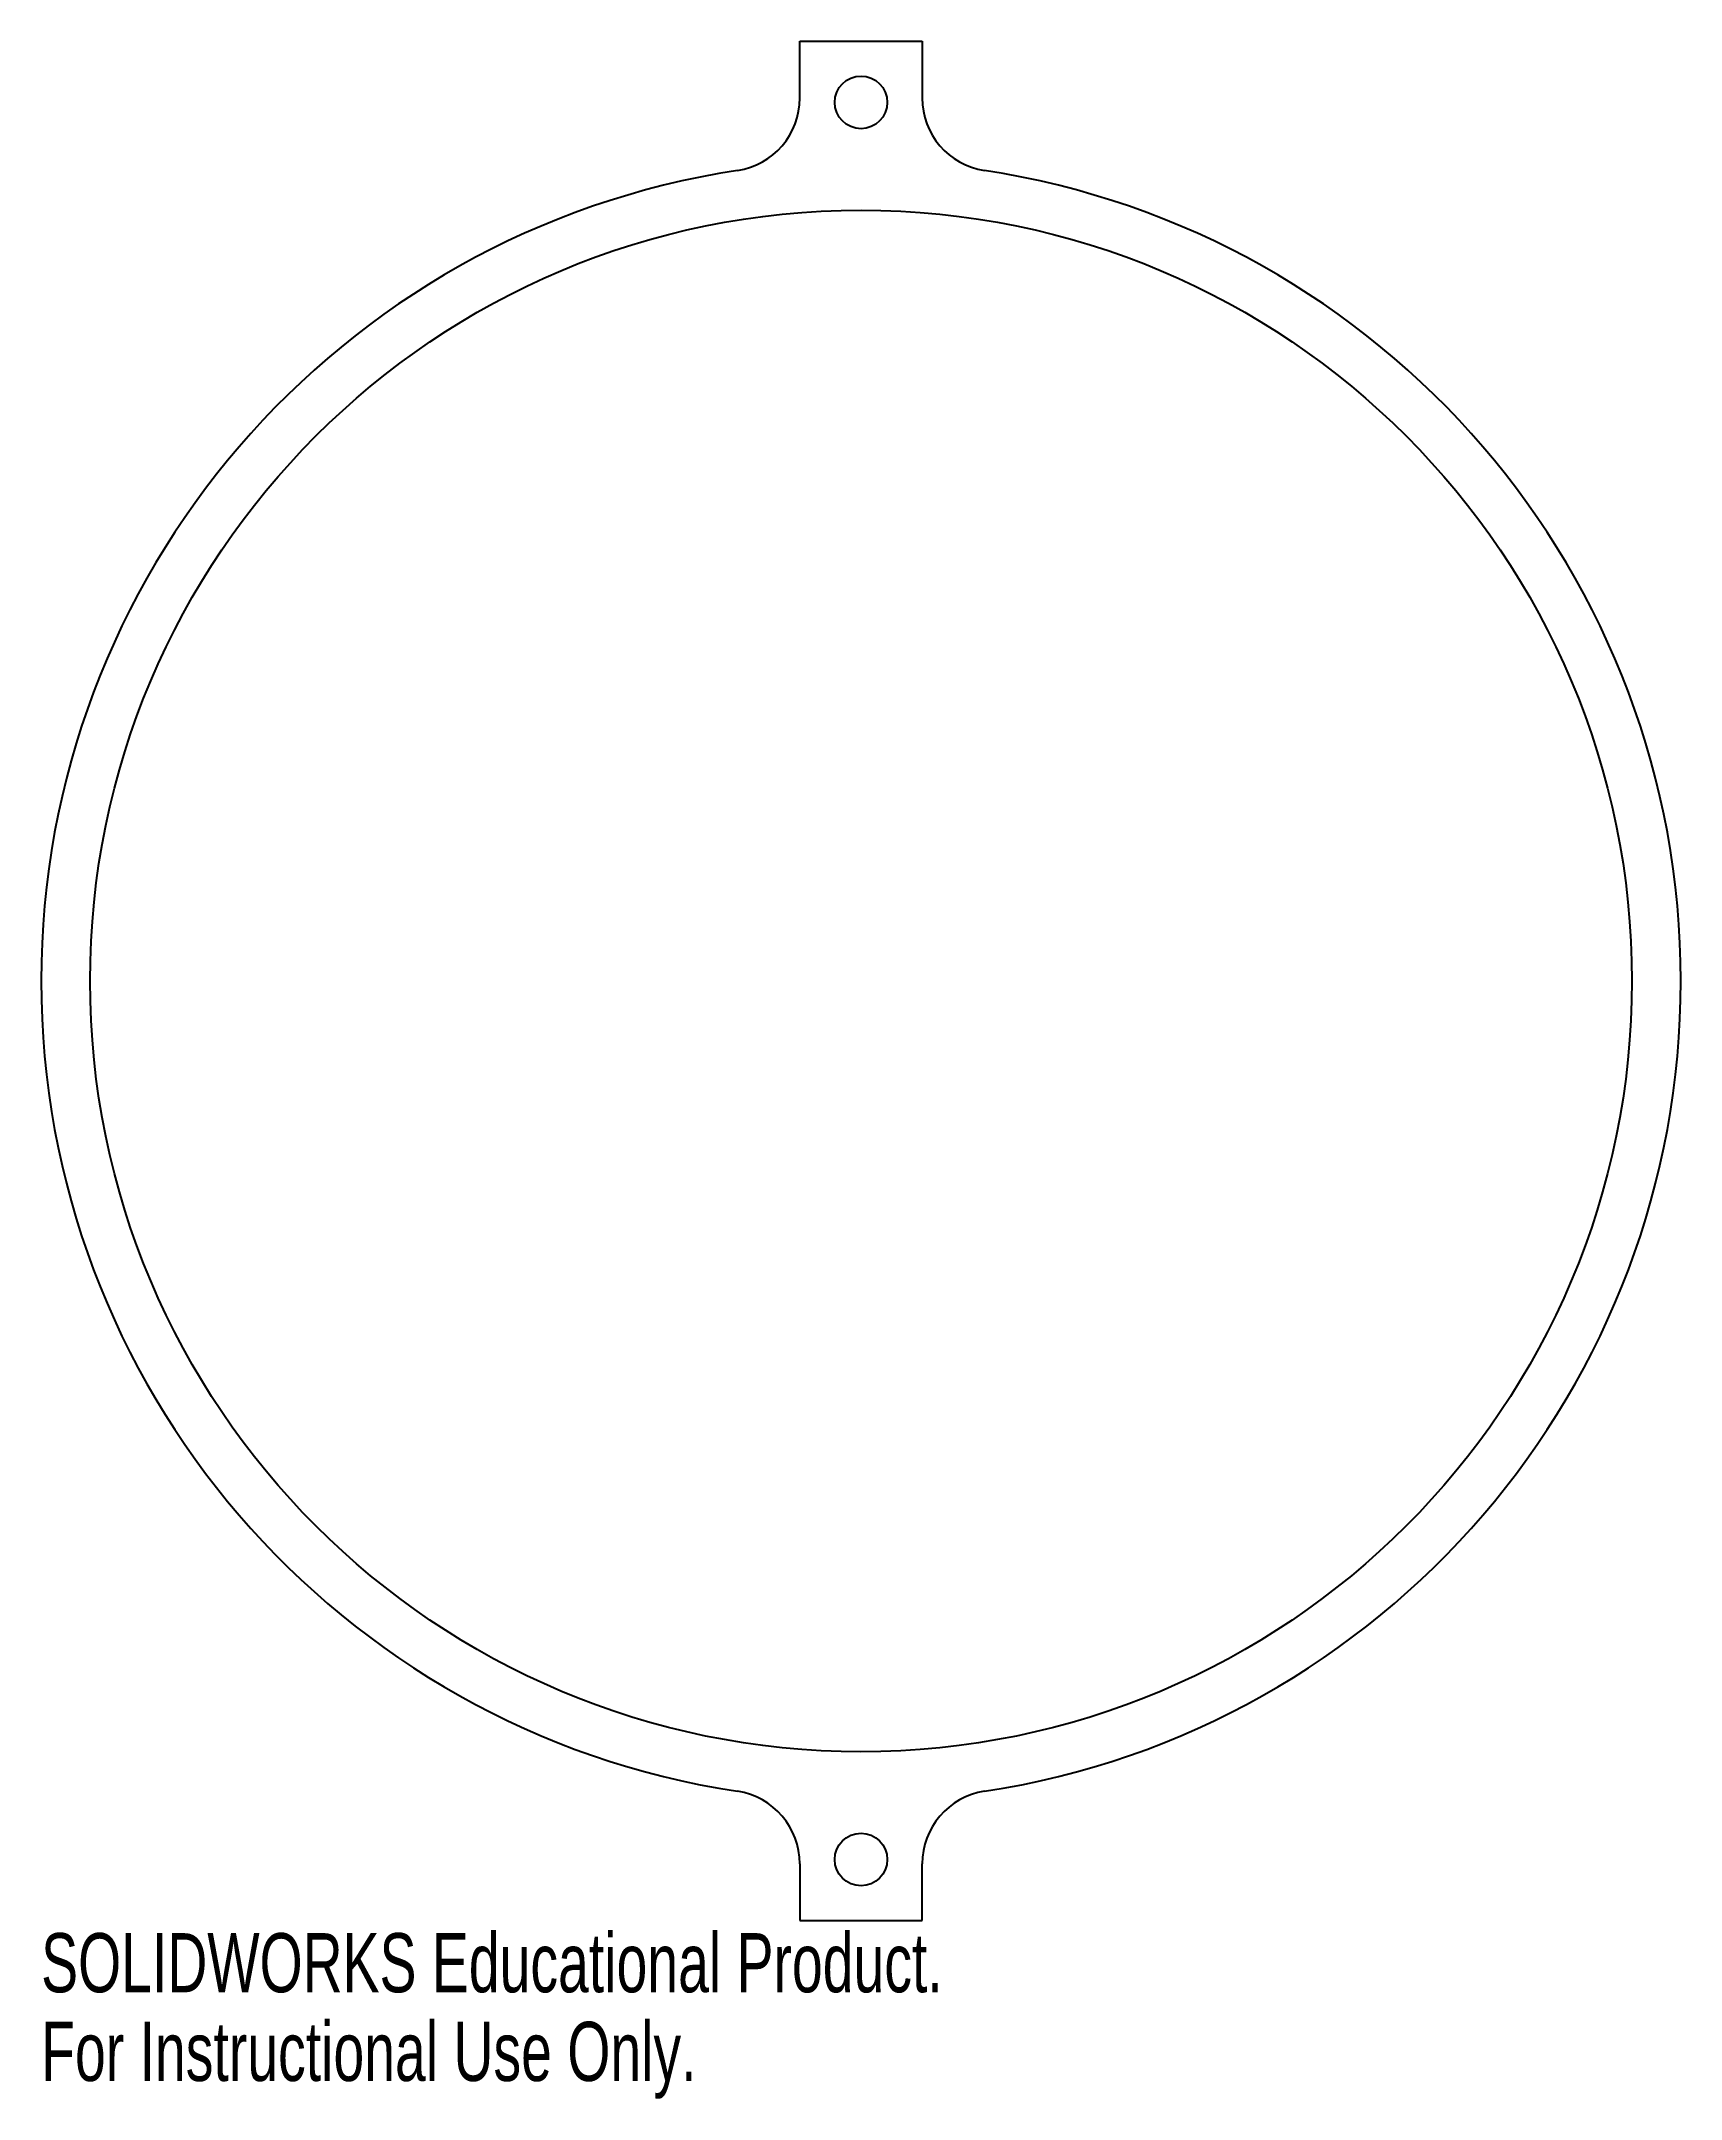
# Model space of a CAD drawing. Header units: millimetres. Extents: x -67 to 67, y -91 to 77.
import ezdxf

# ---------------------------------------------------------------- set-up
doc = ezdxf.new("R2010")
doc.units = ezdxf.units.MM
doc.styles.add('SLDTEXTSTYLE0', font='TXT', dxfattribs={"width": 0.7})

msp = doc.modelspace()

# ---------------------------------------------------------------- linework, layer by layer
at = {"color": 7, "linetype": 'Continuous', "lineweight": 25}
for p, q in [((-5, 72.17), (-5, 76.81)), ((-5, 76.81), (5, 76.81)), ((5, 76.81), (5, 72.17)), ((-5, -72.17), (-5, -76.81)), ((5, -76.81), (5, -72.17)), ((-5, -76.81), (5, -76.81))]:
    msp.add_line(p, q, dxfattribs=at)
for centre, radius in [((0, 71.81), 2.15), ((0, 0), 63), ((0, -71.81), 2.15)]:
    msp.add_circle(centre, radius, dxfattribs=at)
for centre, radius, start, end in [((-11, 72.17), 6, 278.6666, 0), ((11, 72.17), 6, 180, 261.3334), ((0, 0), 67, 98.6666, 261.3334), ((0, 0), 67, 278.6666, 81.3334), ((-11, -72.17), 6, 0, 81.3334), ((11, -72.17), 6, 98.6666, 180)]:
    msp.add_arc(centre, radius, start, end, dxfattribs=at)

# ---------------------------------------------------------------- texts
at = {"color": 7, "linetype": 'Continuous', "char_height": 4.8336, "attachment_point": 1, "style": 'SLDTEXTSTYLE0'}
for s, insert in [('SOLIDWORKS Educational Product.', (-67, -77.83)), ('For Instructional Use Only.', (-67, -85.08))]:
    msp.add_mtext(s, dxfattribs=dict(at, insert=insert))

doc.saveas('drawing.dxf')
